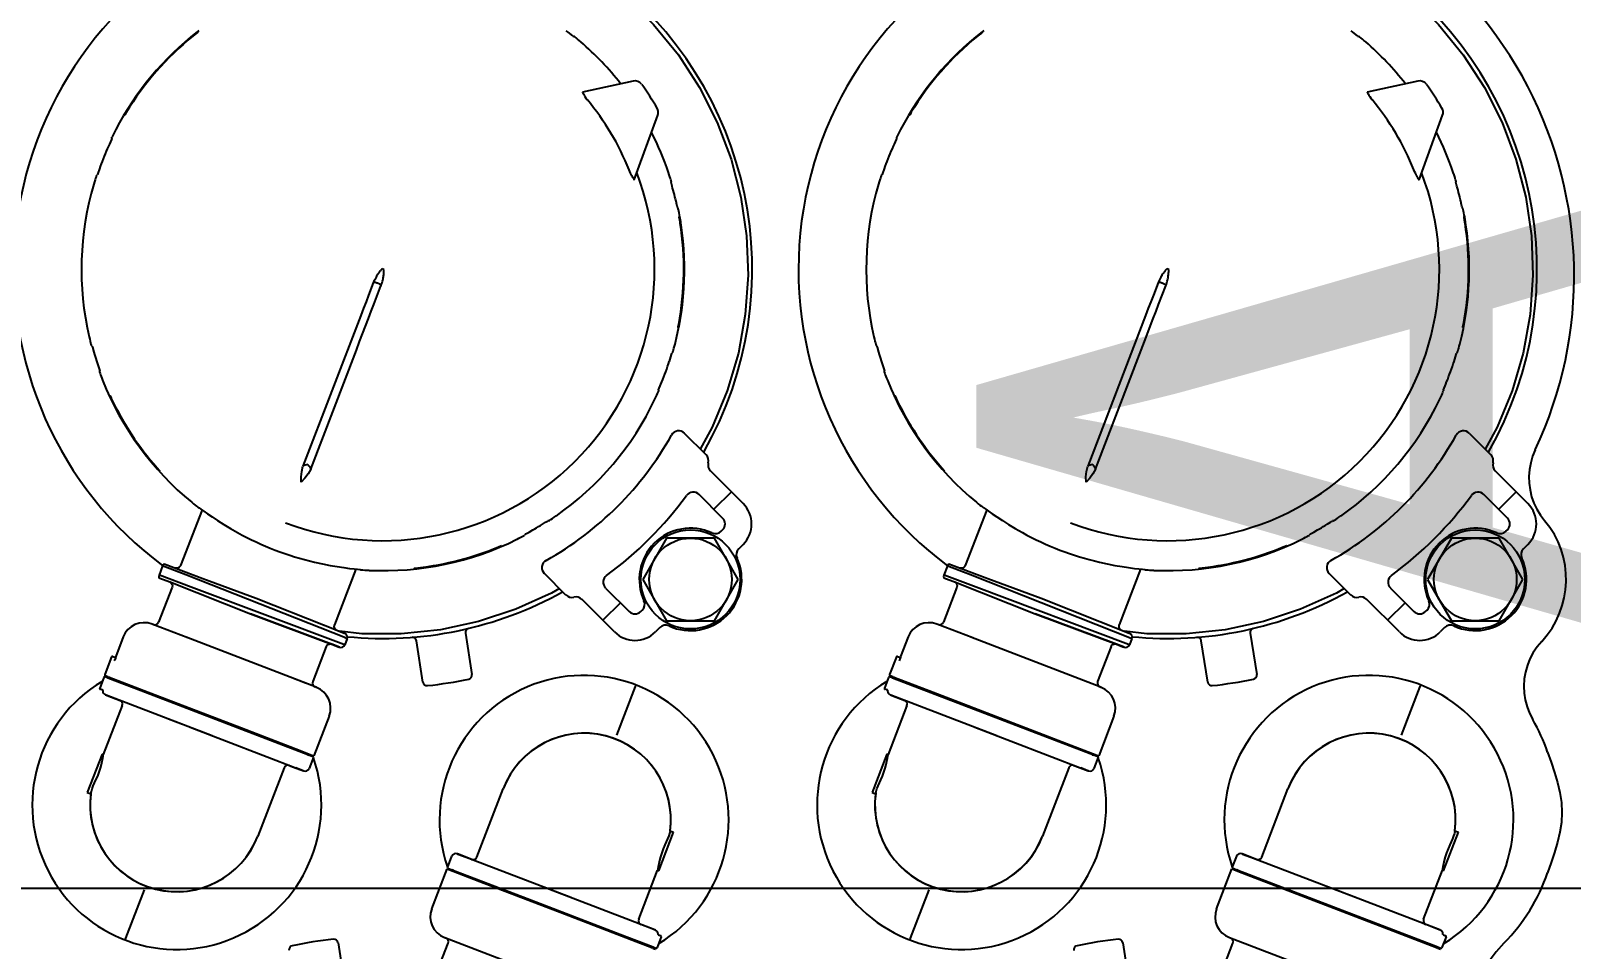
# Model space of a CAD drawing. Header units: millimetres. Extents: x 156850 to 204135, y 56350 to 74150.
# Drawn here: x 158617.5 to 158803.9, y 62789.9 to 62901.2 of the extents above; entities that cross this region are included whole.
import ezdxf
from ezdxf.enums import TextEntityAlignment as Align

# ---------------------------------------------------------------- set-up
doc = ezdxf.new("R2010")
doc.units = ezdxf.units.MM
doc.header["$LTSCALE"] = 150
doc.layers.add('-----33 Equipment', color=5, linetype='Continuous')
doc.styles.add('X-2F-PLAN$0$ELEC', font='malgun.ttf')

# ---------------------------------------------------------------- blocks, each defined once
blk = doc.blocks.new('X-2F-PLAN$0$AUDIT_I_260115101451-0')
at = {"color": 0}
for p, q in [((150.9, -328.91), (150.74, -329.33)), ((155.57, -330.71), (150.9, -328.91)), ((204.24, -329.7), (203.97, -329.78)), ((204.84, -329.53), (204.24, -329.7)), ((204.98, -329.49), (205.07, -329.39)), ((225.63, -330.02), (225.72, -330.12)), ((155.46, -330.84), (155.51, -330.85)), ((155.51, -330.85), (155.57, -330.71)), ((161.44, -333.13), (155.51, -330.85)), ((162.73, -331.18), (157.8, -344.01)), ((162.75, -331.11), (162.7, -331.26)), ((162.74, -331.14), (162.75, -331.12)), ((163.27, -330.79), (163.23, -330.8)), ((163.23, -330.8), (163.23, -330.79)), ((163.24, -335.42), (164.78, -331.4)), ((163.3, -330.77), (163.27, -330.79)), ((164.88, -331.56), (163.27, -335.77)), ((163.33, -330.73), (163.3, -330.77)), ((163.33, -330.73), (163.43, -330.46)), ((164.86, -330.91), (163.56, -330.41)), ((164.78, -331.4), (164.8, -331.36)), ((164.8, -331.36), (164.92, -331.04)), ((164.94, -331.41), (164.88, -331.56)), ((164.94, -331.41), (165.06, -331.09)), ((167.34, -331.86), (165.19, -331.03)), ((198.62, -331.78), (198.74, -331.73)), ((198.94, -331.68), (198.65, -331.82)), ((198.74, -331.73), (198.84, -331.68)), ((198.99, -331.61), (199.01, -331.64)), ((201.79, -330.41), (201.97, -330.43)), ((229.42, -331.58), (229.18, -331.47)), ((230.12, -331.9), (230.28, -331.9)), ((133.07, -333.46), (133.06, -333.46)), ((133.09, -333.47), (133.07, -333.46)), ((133.26, -333.54), (133.09, -333.47)), ((139.13, -335.8), (133.26, -333.54)), ((166.97, -332.23), (166.85, -332.18)), ((167.08, -332.27), (166.97, -332.23)), ((167.19, -332.31), (167.08, -332.27)), ((167.28, -332.34), (167.19, -332.31)), ((167.4, -331.99), (167.3, -332.23)), ((169.75, -333.26), (167.37, -332.35)), ((197.79, -332.27), (197.76, -332.21)), ((232.93, -333.41), (232.95, -333.39)), ((233.01, -333.43), (233.09, -333.47)), ((155.27, -356.15), (163.24, -335.42)), ((139.61, -335.98), (139.6, -335.98)), ((163.27, -335.77), (158.74, -347.56)), ((169.63, -341.1), (171.26, -336.85)), ((171.25, -336.87), (171.3, -336.75)), ((171.29, -336.78), (171.3, -336.75)), ((190.23, -337.37), (189.95, -337.61)), ((189.98, -337.53), (190.07, -337.45)), ((190.07, -337.45), (190.18, -337.35)), ((159.83, -338.74), (159.17, -340.45)), ((175.77, -339.17), (171.53, -337.54)), ((176.37, -339.01), (172.57, -348.66)), ((175.78, -341.5), (177.22, -337.64)), ((176.93, -337.58), (176.37, -339.01)), ((178.6, -338.22), (176.85, -342.91)), ((177.22, -337.64), (177.24, -337.6)), ((178.36, -338.03), (177.24, -337.6)), ((177.26, -340.84), (178.33, -338.09)), ((189.89, -337.66), (189.85, -337.65)), ((189.91, -337.59), (189.98, -337.53)), ((239.53, -338.41), (239.51, -338.45)), ((185.13, -342.81), (178.39, -340.19)), ((158.82, -341.36), (153.74, -354.55)), ((176.85, -342.91), (174.43, -349.37)), ((242.66, -341.88), (242.5, -341.68)), ((242.57, -341.7), (242.73, -341.9)), ((242.84, -342.1), (242.66, -341.88)), ((242.73, -341.9), (242.86, -342.06)), ((242.95, -342.24), (242.84, -342.1)), ((242.86, -342.06), (242.95, -342.18)), ((242.99, -342.28), (242.95, -342.24)), ((243, -342.3), (243.06, -342.32)), ((243.2, -342.43), (243.04, -342.22)), ((158.74, -347.56), (156, -354.68)), ((168.88, -358.48), (172.57, -348.66)), ((172.57, -348.66), (168.88, -358.48)), ((172.57, -348.66), (172.57, -348.66)), ((153.9, -352.73), (145.64, -349.55)), ((174.43, -349.37), (171.15, -357.69)), ((153.55, -355.04), (153.89, -354.16)), ((164.16, -355.31), (164.87, -353.46)), ((153.58, -354.96), (153.52, -355.11)), ((153.53, -355.1), (153.55, -355.04)), ((153.53, -355.08), (153.53, -355.1)), ((155.21, -356.29), (153.81, -355.75)), ((190.08, -355.95), (204.48, -361.48)), ((208.67, -362.01), (190.44, -355.02)), ((160.16, -358.19), (155.35, -356.34)), ((163.65, -356.64), (163.7, -356.52)), ((168.59, -357.84), (164.35, -356.21)), ((171.17, -357.63), (170.22, -360.02)), ((132.72, -359.26), (127.71, -360.05)), ((168.57, -359.28), (168.52, -359.42)), ((168.52, -359.43), (168.56, -359.33)), ((168.52, -359.42), (168.52, -359.43)), ((168.56, -359.33), (168.9, -358.43)), ((168.94, -358.31), (168.57, -359.28)), ((170.14, -362.16), (170.45, -359.46)), ((177.97, -361.41), (171.22, -358.84)), ((169.56, -360.36), (168.81, -360.07)), ((170.2, -360.07), (170.22, -360.02)), ((170.22, -360.02), (170.21, -360.05)), ((170.21, -360.05), (170.21, -360.05)), ((177.91, -361.97), (177.89, -361.97)), ((177.89, -361.97), (177.89, -362.01)), ((210, -363.59), (212.27, -364.46)), ((214.25, -364.82), (214.34, -364.59)), ((164.28, -369.54), (169.29, -368.75)), ((178.03, -368.47), (178.06, -368.48)), ((178.03, -368.48), (178.03, -368.47)), ((178.06, -368.77), (178.04, -368.64)), ((178.07, -368.91), (178.06, -368.77)), ((128.41, -370.96), (132.65, -372.59)), ((136.84, -370.61), (141.65, -372.46)), ((133.35, -372.16), (133.3, -372.28)), ((141.73, -372.65), (138.07, -382.14)), ((141.79, -372.51), (143.19, -373.05)), ((138.18, -387.44), (143.26, -374.25)), ((143.45, -373.76), (143.11, -374.64)), ((143.42, -373.84), (143.48, -373.69)), ((143.47, -373.7), (143.45, -373.76)), ((143.47, -373.72), (143.47, -373.7)), ((170.22, -374.68), (165.21, -375.47)), ((136.17, -386.68), (140.11, -376.44)), ((143.1, -376.07), (151.36, -379.25)), ((180.67, -378.81), (180.62, -378.7)), ((180.71, -378.92), (180.67, -378.81)), ((180.75, -379), (180.71, -378.92)), ((180.82, -379.06), (180.78, -379.07)), ((180.81, -379.04), (180.82, -379.06)), ((138.07, -382.14), (133.76, -393.38)), ((182.2, -381.94), (182.06, -381.83)), ((182.46, -382.39), (182.71, -382.84)), ((134.27, -397.62), (139.2, -384.79)), ((174.83, -386.85), (177.44, -384.24)), ((183.81, -384.78), (183.81, -384.65)), ((132.84, -395.35), (136.17, -386.68)), ((242.52, -387.72), (242.49, -387.85)), ((242.52, -387.72), (242.54, -387.69)), ((242.54, -387.69), (242.99, -387.11)), ((242.99, -387.11), (243.16, -386.89)), ((170.36, -392.74), (174.31, -388.78)), ((237.07, -394.99), (235.71, -388.86)), ((173.89, -393.44), (171.77, -391.32)), ((133.76, -393.38), (132.22, -397.4)), ((157.39, -392.82), (157.4, -392.82)), ((157.87, -393), (163.74, -395.26)), ((175.68, -391.65), (172.83, -394.51)), ((163.74, -395.26), (163.91, -395.33)), ((225.12, -395.12), (232.94, -397.97)), ((132.12, -397.24), (132.84, -395.35)), ((135.56, -395.67), (141.49, -397.95)), ((163.91, -395.33), (163.93, -395.34)), ((163.93, -395.34), (163.94, -395.34)), ((176.72, -396.16), (171.72, -399.04)), ((172.83, -395.92), (173.01, -396.09)), ((181.72, -399.04), (176.72, -396.16)), ((132.04, -397.43), (131.94, -397.71)), ((132.06, -397.39), (132.04, -397.43)), ((132.06, -397.39), (132.12, -397.24)), ((132.2, -397.44), (132.08, -397.76)), ((133.44, -398.39), (132.14, -397.89)), ((132.22, -397.4), (132.2, -397.44)), ((133.67, -398.07), (133.57, -398.34)), ((133.67, -398.07), (133.7, -398.03)), ((133.7, -398.03), (133.73, -398.01)), ((133.73, -398.01), (133.77, -398)), ((133.77, -398), (133.77, -398.01)), ((134.25, -397.69), (134.3, -397.54)), ((134.26, -397.66), (134.25, -397.68)), ((141.49, -397.95), (141.43, -398.09)), ((141.43, -398.09), (146.1, -399.89)), ((141.54, -397.96), (141.49, -397.95)), ((170.88, -398.22), (170.36, -397.69)), ((199.65, -398.06), (199.51, -398.07)), ((199.65, -398.06), (199.69, -398.07)), ((199.69, -398.07), (200.37, -398.35)), ((200.37, -398.35), (200.63, -398.46)), ((146.26, -399.47), (146.1, -399.89)), ((171.72, -399.04), (171.72, -404.82)), ((181.72, -404.82), (181.72, -399.04)), ((204.23, -399.78), (204.11, -399.68)), ((207.21, -400.46), (207.21, -400.43)), ((207.29, -400.44), (207.61, -400.5)), ((207.48, -400.52), (207.37, -400.5)), ((207.61, -400.54), (207.48, -400.52)), ((208.57, -400.63), (208.56, -400.7)), ((220.22, -400.63), (220.6, -400.57)), ((220.46, -400.63), (220.29, -400.66)), ((220.58, -400.61), (220.46, -400.63)), ((220.66, -400.59), (220.58, -400.61)), ((220.7, -400.59), (220.64, -400.56)), ((221.78, -400.35), (221.63, -400.44)), ((222.52, -400.18), (222.79, -400.11)), ((224.98, -399.59), (224.86, -399.56)), ((191.8, -403.82), (194.41, -401.21)), ((215.42, -401.08), (215.4, -401.14)), ((184.14, -405.82), (187, -402.97)), ((189.87, -404.34), (185.91, -408.29)), ((171.72, -404.82), (176.72, -407.7)), ((176.72, -407.7), (181.72, -404.82)), ((182.56, -405.64), (182.73, -405.82)), ((187.33, -406.88), (185.21, -404.76)), ((180.96, -408.29), (180.43, -407.77)), ((150.9, -423.91), (150.74, -424.33)), ((155.57, -425.71), (150.9, -423.91)), ((204.24, -424.7), (203.97, -424.78)), ((204.84, -424.53), (204.24, -424.7)), ((204.98, -424.49), (205.07, -424.39)), ((225.63, -425.02), (225.72, -425.12)), ((155.27, -451.15), (164.78, -426.4)), ((155.46, -425.84), (155.51, -425.85)), ((155.51, -425.85), (155.57, -425.71)), ((161.44, -428.13), (155.51, -425.85)), ((162.73, -426.18), (157.8, -439.01)), ((162.75, -426.11), (162.7, -426.26)), ((162.74, -426.14), (162.75, -426.12)), ((163.27, -425.79), (163.23, -425.8)), ((163.23, -425.8), (163.23, -425.79)), ((163.3, -425.77), (163.27, -425.79)), ((164.88, -426.56), (163.27, -430.77)), ((163.33, -425.73), (163.3, -425.77)), ((163.33, -425.73), (163.43, -425.46)), ((164.86, -425.91), (163.56, -425.41)), ((164.78, -426.4), (164.8, -426.36)), ((164.8, -426.36), (164.92, -426.04)), ((164.94, -426.41), (164.88, -426.56)), ((164.94, -426.41), (165.06, -426.09)), ((167.34, -426.86), (165.19, -426.03)), ((167.4, -426.99), (167.3, -427.23)), ((198.62, -426.78), (198.74, -426.73)), ((198.94, -426.68), (198.65, -426.82)), ((198.74, -426.73), (198.84, -426.68)), ((198.99, -426.61), (199.01, -426.64)), ((201.79, -425.41), (201.97, -425.43)), ((229.42, -426.58), (229.18, -426.47)), ((230.12, -426.9), (230.28, -426.9)), ((133.07, -428.46), (133.06, -428.46)), ((133.09, -428.47), (133.07, -428.46)), ((133.26, -428.54), (133.09, -428.47)), ((139.13, -430.8), (133.26, -428.54)), ((166.97, -427.23), (166.85, -427.18)), ((167.08, -427.27), (166.97, -427.23)), ((167.19, -427.31), (167.08, -427.27)), ((167.28, -427.34), (167.19, -427.31)), ((169.75, -428.26), (167.37, -427.35)), ((197.79, -427.27), (197.76, -427.21)), ((232.93, -428.41), (232.95, -428.39)), ((233.01, -428.43), (233.09, -428.47)), ((139.61, -430.98), (139.6, -430.98)), ((163.27, -430.77), (155.64, -450.6)), ((169.63, -436.1), (171.26, -431.85)), ((171.25, -431.87), (171.3, -431.75)), ((171.29, -431.78), (171.3, -431.75)), ((175.77, -434.17), (171.53, -432.54)), ((176.93, -432.58), (176.37, -434.01)), ((177.22, -432.64), (177.24, -432.6)), ((178.36, -433.03), (177.24, -432.6)), ((189.91, -432.59), (189.98, -432.53)), ((190.23, -432.37), (189.95, -432.61)), ((189.98, -432.53), (190.07, -432.45)), ((190.07, -432.45), (190.18, -432.35)), ((176.37, -434.01), (172.57, -443.66)), ((175.78, -436.5), (177.22, -432.64)), ((178.6, -433.22), (176.85, -437.91)), ((177.26, -435.84), (178.33, -433.09)), ((189.89, -432.66), (189.85, -432.65)), ((239.53, -433.41), (239.51, -433.45)), ((185.13, -437.81), (178.39, -435.19)), ((158.82, -436.36), (153.74, -449.55)), ((176.85, -437.91), (174.43, -444.37)), ((242.66, -436.88), (242.5, -436.68)), ((242.57, -436.7), (242.73, -436.9)), ((242.84, -437.1), (242.66, -436.88)), ((242.73, -436.9), (242.86, -437.06)), ((242.95, -437.24), (242.84, -437.1)), ((242.86, -437.06), (242.95, -437.18)), ((242.99, -437.28), (242.95, -437.24)), ((243, -437.3), (243.06, -437.32)), ((243.2, -437.43), (243.04, -437.22)), ((172.57, -443.66), (168.75, -453.83)), ((168.88, -453.48), (172.57, -443.66)), ((172.57, -443.66), (172.57, -443.66)), ((153.9, -447.73), (145.64, -444.55)), ((174.43, -444.37), (170.22, -455.02)), ((153.55, -450.04), (153.89, -449.16)), ((153.58, -449.96), (153.52, -450.11)), ((153.53, -450.1), (153.55, -450.04)), ((153.53, -450.08), (153.53, -450.1)), ((155.21, -451.29), (153.81, -450.75)), ((168.59, -452.84), (164.35, -451.21)), ((190.08, -450.95), (204.48, -456.48)), ((208.67, -457.01), (190.44, -450.02)), ((160.16, -453.19), (155.35, -451.34)), ((163.65, -451.64), (163.7, -451.52)), ((132.72, -454.26), (127.71, -455.05)), ((168.57, -454.28), (168.52, -454.42)), ((168.52, -454.43), (168.56, -454.33)), ((168.52, -454.42), (168.52, -454.43)), ((168.56, -454.33), (168.88, -453.48)), ((168.94, -453.31), (168.57, -454.28)), ((170.14, -457.16), (170.45, -454.46)), ((177.97, -456.41), (171.22, -453.84)), ((169.56, -455.36), (168.81, -455.07)), ((170.2, -455.07), (170.22, -455.02)), ((170.22, -455.02), (170.21, -455.05)), ((170.21, -455.05), (170.21, -455.05)), ((177.91, -456.97), (177.89, -456.97)), ((177.89, -456.97), (177.89, -457.01)), ((210, -458.59), (212.27, -459.46)), ((214.25, -459.82), (214.34, -459.59)), ((164.28, -464.54), (169.29, -463.75)), ((178.03, -463.47), (178.06, -463.48)), ((178.03, -463.48), (178.03, -463.47)), ((178.06, -463.77), (178.04, -463.64)), ((178.07, -463.91), (178.06, -463.77)), ((128.41, -465.96), (132.65, -467.59)), ((136.84, -465.61), (141.65, -467.46)), ((141.73, -467.65), (132.22, -492.4)), ((133.35, -467.16), (133.3, -467.28)), ((141.79, -467.51), (143.19, -468.05)), ((133.73, -488.03), (141.36, -468.2)), ((138.18, -482.44), (143.26, -469.25)), ((143.45, -468.76), (143.11, -469.64)), ((143.42, -468.84), (143.48, -468.69)), ((143.47, -468.7), (143.45, -468.76)), ((143.47, -468.72), (143.47, -468.7)), ((170.22, -469.68), (165.21, -470.47)), ((143.1, -471.07), (151.36, -474.25)), ((180.67, -473.81), (180.62, -473.7)), ((180.66, -473.69), (180.71, -473.8)), ((180.71, -473.92), (180.67, -473.81)), ((180.75, -474), (180.71, -473.92)), ((180.82, -474.06), (180.78, -474.07)), ((180.81, -474.04), (180.82, -474.06)), ((182.2, -476.94), (182.06, -476.83)), ((182.46, -477.39), (182.71, -477.84)), ((134.27, -492.62), (139.2, -479.79)), ((174.83, -481.85), (177.44, -479.24)), ((183.81, -479.78), (183.81, -479.65)), ((242.52, -482.72), (242.49, -482.85)), ((242.52, -482.72), (242.54, -482.69)), ((242.54, -482.69), (242.99, -482.11)), ((242.99, -482.11), (243.16, -481.89)), ((170.36, -487.74), (174.31, -483.78)), ((237.07, -489.99), (235.71, -483.86)), ((173.89, -488.44), (171.77, -486.32)), ((175.68, -486.65), (172.83, -489.51)), ((132.12, -492.24), (133.73, -488.03)), ((157.39, -487.82), (157.4, -487.82)), ((157.87, -488), (163.74, -490.26)), ((163.74, -490.26), (163.91, -490.33)), ((163.91, -490.33), (163.93, -490.34)), ((163.93, -490.34), (163.94, -490.34)), ((225.12, -490.12), (232.94, -492.97)), ((132.06, -492.39), (132.12, -492.24)), ((135.56, -490.67), (141.49, -492.95)), ((176.72, -491.16), (171.72, -494.04)), ((172.83, -490.92), (173.01, -491.09)), ((181.72, -494.04), (176.72, -491.16)), ((132.06, -492.39), (131.94, -492.71)), ((132.2, -492.44), (132.08, -492.76)), ((133.44, -493.39), (132.14, -492.89)), ((132.22, -492.4), (132.2, -492.44)), ((133.67, -493.07), (133.57, -493.34)), ((133.67, -493.07), (133.7, -493.03)), ((133.7, -493.03), (133.73, -493.01)), ((133.73, -493.01), (133.77, -493)), ((133.77, -493), (133.77, -493.01)), ((134.25, -492.69), (134.3, -492.54)), ((134.26, -492.66), (134.25, -492.68)), ((141.49, -492.95), (141.43, -493.09)), ((141.43, -493.09), (146.1, -494.89)), ((141.54, -492.96), (141.49, -492.95)), ((170.88, -493.22), (170.36, -492.69)), ((171.72, -494.04), (171.72, -499.82)), ((181.72, -499.82), (181.72, -494.04)), ((199.65, -493.06), (199.51, -493.07)), ((199.65, -493.06), (199.69, -493.07)), ((199.69, -493.07), (200.37, -493.35)), ((200.37, -493.35), (200.63, -493.46)), ((146.26, -494.47), (146.1, -494.89)), ((204.23, -494.78), (204.11, -494.68)), ((207.21, -495.46), (207.21, -495.43)), ((207.29, -495.44), (207.61, -495.5)), ((207.48, -495.52), (207.37, -495.5)), ((207.61, -495.54), (207.48, -495.52)), ((208.57, -495.63), (208.56, -495.7)), ((220.22, -495.63), (220.6, -495.57)), ((220.46, -495.63), (220.29, -495.66)), ((220.58, -495.61), (220.46, -495.63)), ((220.66, -495.59), (220.58, -495.61)), ((220.7, -495.59), (220.64, -495.56)), ((221.78, -495.35), (221.63, -495.44)), ((222.52, -495.18), (222.79, -495.11)), ((224.98, -494.59), (224.86, -494.56)), ((191.8, -498.82), (194.41, -496.21)), ((215.42, -496.08), (215.4, -496.14)), ((184.14, -500.82), (187, -497.97)), ((189.87, -499.34), (185.91, -503.29)), ((171.72, -499.82), (176.72, -502.7)), ((176.72, -502.7), (181.72, -499.82)), ((182.56, -500.64), (182.73, -500.82)), ((187.33, -501.88), (185.21, -499.76)), ((180.96, -503.29), (180.43, -502.77))]:
    blk.add_line(p, q, dxfattribs=at)
for points in [[(150.84, -329.35), (151.05, -329.4), (151.35, -329.5), (151.71, -329.64), (152.08, -329.8), (152.44, -329.96)], [(152.44, -329.96), (152.91, -330.17), (153.39, -330.35), (153.86, -330.5), (154.31, -330.62), (154.71, -330.71), (155.04, -330.78), (155.3, -330.82), (155.46, -330.84)], [(204.98, -329.49), (204.94, -329.5), (204.84, -329.53)], [(206.09, -329.13), (205.82, -329.2), (205.57, -329.26), (205.36, -329.31), (205.2, -329.35), (205.1, -329.38), (205.07, -329.39)], [(225.63, -330.02), (225.59, -330), (225.49, -329.97), (225.33, -329.92), (225.12, -329.85), (224.88, -329.77), (224.6, -329.69)], [(162.75, -331.12), (162.67, -331.31), (162.07, -332.87)], [(198.84, -331.68), (198.92, -331.64), (198.97, -331.62), (198.99, -331.61)], [(199.01, -331.64), (199, -331.65), (198.94, -331.68)], [(201.79, -330.41), (201.76, -330.42), (201.66, -330.46), (201.51, -330.51), (201.31, -330.59), (201.08, -330.67), (200.83, -330.77)], [(202.1, -330.38), (202, -330.42), (201.97, -330.43)], [(202.95, -330.1), (202.69, -330.18), (202.1, -330.38)], [(225.86, -330.17), (225.76, -330.13), (225.72, -330.12)], [(226.72, -330.47), (226.46, -330.38), (225.86, -330.17)], [(230.12, -331.9), (230.08, -331.88), (229.98, -331.84), (229.42, -331.58)], [(231.19, -332.36), (230.96, -332.23), (230.74, -332.12), (230.55, -332.03), (230.41, -331.96), (230.31, -331.92), (230.28, -331.9)], [(167.36, -332.36), (167.34, -332.36), (167.28, -332.34)], [(167.3, -332.23), (167.3, -332.27), (167.31, -332.31), (167.33, -332.34), (167.36, -332.36)], [(233.27, -333.63), (232.99, -333.46), (232.94, -333.43), (232.93, -333.41)], [(232.95, -333.39), (232.96, -333.4), (233.01, -333.43)], [(233.09, -333.47), (233.19, -333.53), (233.29, -333.59)], [(176.41, -338.89), (176.34, -339.02), (176.23, -339.12), (176.09, -339.18), (175.94, -339.21), (175.79, -339.18), (175.77, -339.17)], [(178.33, -338.09), (178.36, -338.03), (178.36, -338.03)], [(189.85, -337.65), (189.87, -337.64), (189.91, -337.59)], [(189.95, -337.61), (189.9, -337.65), (189.89, -337.66)], [(163.65, -356.64), (163.66, -356.61), (169.72, -340.86)], [(169.56, -360.36), (169.56, -360.35), (169.58, -360.29), (169.63, -360.16), (177.26, -340.84)], [(178.39, -340.19), (178.36, -340.18), (178.23, -340.09), (178.14, -339.98), (178.08, -339.84), (178.07, -339.69), (178.1, -339.58)], [(168.81, -360.07), (168.85, -359.97), (175.78, -341.5)], [(185.43, -342.38), (185.39, -342.45), (185.24, -342.66), (184.99, -343), (184.67, -343.45), (184.28, -344.01), (183.84, -344.68), (183.36, -345.43), (182.87, -346.25), (182.39, -347.11)], [(186.06, -341.55), (185.88, -341.77), (185.73, -341.97), (185.59, -342.14), (185.49, -342.27), (185.43, -342.35), (185.42, -342.38)], [(242.95, -342.18), (243.01, -342.26), (243.03, -342.29), (243.05, -342.3), (243.05, -342.32), (243.06, -342.32)], [(243, -342.3), (243, -342.29), (242.99, -342.28)], [(154.2, -353.34), (154.03, -353.76), (153.53, -355.08)], [(155.21, -356.29), (155.22, -356.26), (155.27, -356.15)], [(156, -354.68), (155.36, -356.31), (155.35, -356.34)], [(188.49, -354.81), (189.15, -354.8), (189.8, -354.87), (190.44, -355.02)], [(190.08, -355.95), (189.51, -355.63), (188.98, -355.25), (188.49, -354.81)], [(190.62, -355.62), (190.48, -355.74), (190.34, -355.84), (190.23, -355.91), (190.14, -355.95), (190.08, -355.95)], [(190.62, -355.62), (190.59, -355.45), (190.56, -355.29), (190.53, -355.15), (190.48, -355.06), (190.44, -355.02)], [(168.59, -357.84), (168.61, -357.85), (168.74, -357.93), (168.84, -358.05), (168.89, -358.19), (168.91, -358.33), (168.88, -358.48)], [(178.81, -356.43), (178.6, -357.37), (178.42, -358.3), (178.27, -359.17), (178.15, -359.97), (178.06, -360.66), (178, -361.22), (177.95, -361.63), (177.92, -361.89), (177.91, -361.97)], [(168.59, -359.25), (168.52, -359.42), (168.52, -359.43)], [(170.59, -359.1), (170.65, -359), (170.75, -358.9), (170.89, -358.83), (171.03, -358.81), (171.18, -358.83), (171.22, -358.84)], [(204.48, -361.48), (205.53, -361.87), (208.32, -362.95)], [(175.62, -386.06), (175.06, -385.11), (173.1, -380.79), (171.62, -376.28), (170.62, -371.65), (170.13, -366.92), (170.14, -362.16)], [(177.89, -362.01), (177.88, -362.11), (177.87, -362.28), (177.85, -362.49), (177.83, -362.74), (177.82, -363.02)], [(208.32, -362.95), (209.19, -363.29), (210, -363.59)], [(211.16, -362.97), (210.35, -362.66), (209.55, -362.34), (208.67, -362.01)], [(212.58, -364.05), (212.61, -363.97), (212.63, -363.89), (212.66, -363.82), (212.67, -363.76), (212.68, -363.72), (212.69, -363.68), (212.69, -363.65), (212.7, -363.62), (212.69, -363.6), (212.69, -363.59), (212.69, -363.58), (212.68, -363.57), (212.68, -363.56), (212.67, -363.55), (212.66, -363.55), (212.65, -363.54), (212.64, -363.54), (212.63, -363.53), (211.16, -362.97)], [(214.34, -364.59), (214.31, -364.56), (214.27, -364.53), (214.24, -364.5), (214.21, -364.47), (214.16, -364.43), (214.12, -364.4), (214.06, -364.35), (214, -364.3), (213.93, -364.25), (213.86, -364.2), (213.77, -364.14), (213.68, -364.07), (213.57, -364), (213.45, -363.93), (213.32, -363.86), (213.18, -363.78), (213.01, -363.7), (212.82, -363.61), (212.62, -363.53)], [(212.26, -364.46), (212.46, -364.53), (212.65, -364.59), (212.82, -364.64), (212.98, -364.68), (213.12, -364.71), (213.25, -364.74), (213.37, -364.76), (213.49, -364.77), (213.59, -364.79), (213.68, -364.8), (213.77, -364.81), (213.85, -364.81), (213.92, -364.82), (213.98, -364.82), (214.03, -364.82), (214.08, -364.82), (214.13, -364.82), (214.17, -364.82), (214.21, -364.82), (214.25, -364.82)], [(212.27, -364.46), (212.28, -364.47), (212.29, -364.47), (212.3, -364.48), (212.31, -364.48), (212.32, -364.48), (212.33, -364.47), (212.34, -364.47), (212.36, -364.46), (212.37, -364.45), (212.38, -364.44), (212.4, -364.42), (212.42, -364.4), (212.44, -364.36), (212.46, -364.32), (212.49, -364.26), (212.52, -364.2), (212.55, -364.12), (212.58, -364.05)], [(178.04, -368.64), (178.03, -368.54), (178.03, -368.48)], [(178.06, -368.48), (178.07, -368.5), (178.08, -368.56), (178.12, -368.93)], [(133.35, -372.16), (133.34, -372.19), (127.28, -387.94)], [(140.11, -376.44), (141.64, -372.49), (141.65, -372.46)], [(141.79, -372.51), (141.78, -372.54), (141.73, -372.65)], [(142.8, -375.46), (142.97, -375.04), (143.47, -373.72)], [(180.66, -378.69), (180.79, -378.99), (180.81, -379.04)], [(180.78, -379.07), (180.77, -379.05), (180.75, -379)], [(181.59, -380.93), (181.71, -381.16), (181.82, -381.38), (181.92, -381.57), (181.99, -381.71), (182.04, -381.8), (182.06, -381.83)], [(182.2, -381.94), (182.22, -381.97), (182.27, -382.06), (182.46, -382.39)], [(183.26, -383.76), (183.4, -384), (183.65, -384.39)], [(183.65, -384.39), (183.74, -384.53), (183.79, -384.62), (183.81, -384.65)], [(183.81, -384.78), (183.83, -384.82), (183.89, -384.9), (183.98, -385.04), (184.1, -385.22), (184.24, -385.43), (184.4, -385.66)], [(235.63, -388.9), (235.51, -388.97), (235.37, -389.05), (235.2, -389.15), (235.01, -389.27), (234.82, -389.43)], [(235.71, -388.86), (235.7, -388.86), (235.67, -388.87), (235.63, -388.9)], [(241.82, -388.66), (242, -388.45), (242.16, -388.26), (242.3, -388.09), (242.4, -387.96), (242.47, -387.88), (242.49, -387.85)], [(250.25, -390.38), (247.29, -394.09), (243.94, -397.46), (240.26, -400.46), (236.28, -403.03), (232.04, -405.17), (227.6, -406.84), (223, -408.03), (218.31, -408.72), (213.56, -408.9), (208.81, -408.56), (204.12, -407.72), (199.56, -406.38), (195.17, -404.56), (192.51, -403.11)], [(225.12, -395.12), (225.12, -395.11), (225.15, -395.09)], [(225.15, -395.09), (225.29, -395.02), (225.38, -394.96), (225.49, -394.9), (225.61, -394.83), (225.76, -394.76), (225.92, -394.68), (226.11, -394.59), (226.32, -394.5)], [(134.25, -397.68), (134.33, -397.49), (134.93, -395.93)], [(144.56, -398.84), (144.09, -398.63), (143.61, -398.45), (143.14, -398.3), (142.69, -398.18), (142.29, -398.09), (141.96, -398.02), (141.7, -397.98), (141.54, -397.96)], [(146.16, -399.45), (145.95, -399.4), (145.65, -399.3), (145.29, -399.16), (144.92, -399), (144.56, -398.84)], [(198.53, -397.63), (198.79, -397.75), (199.02, -397.86), (199.23, -397.95), (199.38, -398.02), (199.48, -398.06), (199.51, -398.07)], [(203.12, -399.37), (203.38, -399.45), (203.97, -399.63)], [(203.97, -399.63), (204.07, -399.66), (204.11, -399.68)], [(204.23, -399.78), (204.27, -399.79), (204.37, -399.82), (204.52, -399.87), (204.72, -399.93), (204.96, -399.99), (205.22, -400.06)], [(207.21, -400.43), (207.23, -400.43), (207.29, -400.44)], [(207.37, -400.5), (207.28, -400.48), (207.23, -400.47), (207.21, -400.46)], [(219.86, -400.69), (219.99, -400.67), (220.22, -400.63)], [(220.29, -400.66), (220.06, -400.7), (219.93, -400.72)], [(220.6, -400.57), (220.62, -400.57), (220.64, -400.56), (220.64, -400.56)], [(220.62, -400.65), (220.88, -400.6), (221.12, -400.55), (221.33, -400.51), (221.49, -400.48), (221.6, -400.45), (221.63, -400.44)], [(220.7, -400.59), (220.7, -400.59), (220.68, -400.59), (220.66, -400.59)], [(221.78, -400.35), (221.81, -400.34), (221.92, -400.32), (222.08, -400.28), (222.52, -400.18)], [(223.84, -399.84), (224.11, -399.77), (224.35, -399.7)], [(224.35, -399.7), (224.82, -399.57), (224.86, -399.56)], [(224.98, -399.59), (225.02, -399.58), (225.12, -399.55), (225.28, -399.5), (225.49, -399.44), (225.72, -399.36), (226, -399.27)], [(150.84, -424.35), (151.05, -424.4), (151.35, -424.5), (151.71, -424.64), (152.08, -424.8), (152.44, -424.96)], [(152.44, -424.96), (152.91, -425.17), (153.39, -425.35), (153.86, -425.5), (154.31, -425.62), (154.71, -425.71), (155.04, -425.78), (155.3, -425.82), (155.46, -425.84)], [(202.95, -425.1), (202.69, -425.18), (202.1, -425.38)], [(204.98, -424.49), (204.94, -424.5), (204.84, -424.53)], [(206.09, -424.13), (205.82, -424.2), (205.57, -424.26), (205.36, -424.31), (205.2, -424.35), (205.1, -424.38), (205.07, -424.39)], [(225.63, -425.02), (225.59, -425), (225.49, -424.97), (225.33, -424.92), (225.12, -424.85), (224.88, -424.77), (224.6, -424.69)], [(225.86, -425.17), (225.76, -425.13), (225.72, -425.12)], [(162.75, -426.12), (162.67, -426.31), (162.07, -427.87)], [(198.84, -426.68), (198.92, -426.64), (198.97, -426.62), (198.99, -426.61)], [(199.01, -426.64), (199, -426.65), (198.94, -426.68)], [(201.79, -425.41), (201.76, -425.42), (201.66, -425.46), (201.51, -425.51), (201.31, -425.59), (201.08, -425.67), (200.83, -425.77)], [(202.1, -425.38), (202, -425.42), (201.97, -425.43)], [(226.72, -425.47), (226.46, -425.38), (225.86, -425.17)], [(230.12, -426.9), (230.08, -426.88), (229.98, -426.84), (229.42, -426.58)], [(231.19, -427.36), (230.96, -427.23), (230.74, -427.12), (230.55, -427.03), (230.41, -426.96), (230.31, -426.92), (230.28, -426.9)], [(167.36, -427.36), (167.34, -427.36), (167.28, -427.34)], [(167.3, -427.23), (167.3, -427.27), (167.31, -427.31), (167.33, -427.34), (167.36, -427.36)], [(233.27, -428.63), (232.99, -428.46), (232.94, -428.43), (232.93, -428.41)], [(232.95, -428.39), (232.96, -428.4), (233.01, -428.43)], [(233.09, -428.47), (233.19, -428.53), (233.29, -428.59)], [(189.85, -432.65), (189.87, -432.64), (189.91, -432.59)], [(176.41, -433.89), (176.34, -434.02), (176.23, -434.12), (176.09, -434.18), (175.94, -434.21), (175.79, -434.18), (175.77, -434.17)], [(178.33, -433.09), (178.36, -433.03), (178.36, -433.03)], [(189.95, -432.61), (189.9, -432.65), (189.89, -432.66)], [(163.65, -451.64), (163.66, -451.61), (169.72, -435.86)], [(169.56, -455.36), (169.56, -455.35), (169.58, -455.29), (177.26, -435.84)], [(178.39, -435.19), (178.36, -435.18), (178.23, -435.09), (178.14, -434.98), (178.08, -434.84), (178.07, -434.69), (178.1, -434.58)], [(168.81, -455.07), (168.85, -454.97), (175.78, -436.5)], [(185.43, -437.38), (185.39, -437.45), (185.24, -437.66), (184.99, -438), (184.67, -438.45), (184.28, -439.01), (183.84, -439.68), (183.36, -440.43), (182.87, -441.25), (182.39, -442.11)], [(186.06, -436.55), (185.88, -436.77), (185.73, -436.97), (185.59, -437.14), (185.49, -437.27), (185.43, -437.35), (185.42, -437.38)], [(242.95, -437.18), (243.01, -437.26), (243.03, -437.29), (243.05, -437.3), (243.05, -437.32), (243.06, -437.32)], [(243, -437.3), (243, -437.29), (242.99, -437.28)], [(154.2, -448.34), (154.03, -448.76), (153.53, -450.08)], [(155.21, -451.29), (155.22, -451.26), (155.27, -451.15)], [(155.64, -450.6), (155.36, -451.31), (155.35, -451.34)], [(188.49, -449.81), (189.15, -449.8), (189.8, -449.87), (190.44, -450.02)], [(190.08, -450.95), (189.51, -450.63), (188.98, -450.25), (188.49, -449.81)], [(190.62, -450.62), (190.48, -450.74), (190.34, -450.84), (190.23, -450.91), (190.14, -450.95), (190.08, -450.95)], [(190.62, -450.62), (190.59, -450.45), (190.56, -450.29), (190.53, -450.15), (190.48, -450.06), (190.44, -450.02)], [(168.59, -452.84), (168.61, -452.85), (168.74, -452.93), (168.84, -453.05), (168.89, -453.19), (168.91, -453.33), (168.88, -453.48)], [(178.81, -451.43), (178.6, -452.37), (178.42, -453.3), (178.27, -454.17), (178.15, -454.97), (178.06, -455.66), (178, -456.22), (177.95, -456.63), (177.92, -456.89), (177.91, -456.97)], [(168.59, -454.25), (168.52, -454.42), (168.52, -454.43)], [(170.59, -454.1), (170.65, -454), (170.75, -453.9), (170.89, -453.83), (171.03, -453.81), (171.18, -453.83), (171.22, -453.84)], [(204.48, -456.48), (205.53, -456.87), (208.32, -457.95)], [(175.62, -481.06), (175.06, -480.11), (173.1, -475.79), (171.62, -471.28), (170.62, -466.65), (170.13, -461.92), (170.14, -457.16)], [(177.89, -457.01), (177.88, -457.11), (177.87, -457.28), (177.85, -457.49), (177.83, -457.74), (177.82, -458.02)], [(208.32, -457.95), (209.19, -458.29), (210, -458.59)], [(211.16, -457.97), (210.35, -457.66), (209.55, -457.34), (208.67, -457.01)], [(212.58, -459.05), (212.61, -458.97), (212.63, -458.89), (212.66, -458.82), (212.67, -458.76), (212.68, -458.72), (212.69, -458.68), (212.69, -458.65), (212.7, -458.62), (212.69, -458.6), (212.69, -458.59), (212.69, -458.58), (212.68, -458.57), (212.68, -458.56), (212.67, -458.55), (212.66, -458.55), (212.65, -458.54), (212.64, -458.54), (212.63, -458.53), (211.16, -457.97)], [(214.34, -459.59), (214.31, -459.56), (214.27, -459.53), (214.24, -459.5), (214.21, -459.47), (214.16, -459.43), (214.12, -459.4), (214.06, -459.35), (214, -459.3), (213.93, -459.25), (213.86, -459.2), (213.77, -459.14), (213.68, -459.07), (213.57, -459), (213.45, -458.93), (213.32, -458.86), (213.18, -458.78), (213.01, -458.7), (212.82, -458.61), (212.62, -458.53)], [(212.26, -459.46), (212.46, -459.53), (212.65, -459.59), (212.82, -459.64), (212.98, -459.68), (213.12, -459.71), (213.25, -459.74), (213.37, -459.76), (213.49, -459.77), (213.59, -459.79), (213.68, -459.8), (213.77, -459.81), (213.85, -459.81), (213.92, -459.82), (213.98, -459.82), (214.03, -459.82), (214.08, -459.82), (214.13, -459.82), (214.17, -459.82), (214.21, -459.82), (214.25, -459.82)], [(212.27, -459.46), (212.28, -459.47), (212.29, -459.47), (212.3, -459.48), (212.31, -459.48), (212.32, -459.48), (212.33, -459.47), (212.34, -459.47), (212.36, -459.46), (212.37, -459.45), (212.38, -459.44), (212.4, -459.42), (212.42, -459.4), (212.44, -459.36), (212.46, -459.32), (212.49, -459.26), (212.52, -459.2), (212.55, -459.12), (212.58, -459.05)], [(178.04, -463.64), (178.03, -463.54), (178.03, -463.48)], [(178.06, -463.48), (178.07, -463.5), (178.08, -463.56), (178.12, -463.93)], [(133.35, -467.16), (133.34, -467.19), (127.28, -482.94)], [(141.36, -468.2), (141.64, -467.49), (141.65, -467.46)], [(141.79, -467.51), (141.78, -467.54), (141.73, -467.65)], [(142.8, -470.46), (142.97, -470.04), (143.47, -468.72)], [(180.71, -473.8), (180.79, -473.99), (180.81, -474.04)], [(180.78, -474.07), (180.77, -474.05), (180.75, -474)], [(181.59, -475.93), (181.71, -476.16), (181.82, -476.38), (181.92, -476.57), (181.99, -476.71), (182.04, -476.8), (182.06, -476.83)], [(182.2, -476.94), (182.22, -476.97), (182.27, -477.06), (182.46, -477.39)], [(183.26, -478.76), (183.4, -479), (183.65, -479.39)], [(183.65, -479.39), (183.74, -479.53), (183.79, -479.62), (183.81, -479.65)], [(183.81, -479.78), (183.83, -479.82), (183.89, -479.9), (183.98, -480.04), (184.1, -480.22), (184.24, -480.43), (184.4, -480.66)], [(241.82, -483.66), (242, -483.45), (242.16, -483.26), (242.3, -483.09), (242.4, -482.96), (242.47, -482.88), (242.49, -482.85)], [(235.63, -483.9), (235.51, -483.97), (235.37, -484.05), (235.2, -484.15), (235.01, -484.27), (234.82, -484.43)], [(235.71, -483.86), (235.7, -483.86), (235.67, -483.87), (235.63, -483.9)], [(250.25, -485.38), (247.29, -489.09), (243.94, -492.46), (240.26, -495.46), (236.28, -498.03), (232.04, -500.17), (227.6, -501.84), (223, -503.03), (218.31, -503.72), (213.56, -503.9), (208.81, -503.56), (204.12, -502.72), (199.56, -501.38), (195.17, -499.56), (192.51, -498.11)], [(225.12, -490.12), (225.12, -490.11), (225.15, -490.09)], [(225.15, -490.09), (225.29, -490.02), (225.38, -489.96), (225.49, -489.9), (225.61, -489.83), (225.76, -489.76), (225.92, -489.68), (226.11, -489.59), (226.32, -489.5)], [(134.25, -492.68), (134.33, -492.49), (134.93, -490.93)], [(144.56, -493.84), (144.09, -493.63), (143.61, -493.45), (143.14, -493.3), (142.69, -493.18), (142.29, -493.09), (141.96, -493.02), (141.7, -492.98), (141.54, -492.96)], [(146.16, -494.45), (145.95, -494.4), (145.65, -494.3), (145.29, -494.16), (144.92, -494), (144.56, -493.84)], [(198.53, -492.63), (198.79, -492.75), (199.02, -492.86), (199.23, -492.95), (199.38, -493.02), (199.48, -493.06), (199.51, -493.07)], [(203.12, -494.37), (203.38, -494.45), (203.97, -494.63)], [(203.97, -494.63), (204.07, -494.66), (204.11, -494.68)], [(204.23, -494.78), (204.27, -494.79), (204.37, -494.82), (204.52, -494.87), (204.72, -494.93), (204.96, -494.99), (205.22, -495.06)], [(207.21, -495.43), (207.23, -495.43), (207.29, -495.44)], [(207.37, -495.5), (207.28, -495.48), (207.23, -495.47), (207.21, -495.46)], [(219.86, -495.69), (219.99, -495.67), (220.22, -495.63)], [(220.29, -495.66), (220.06, -495.7), (219.93, -495.72)], [(220.6, -495.57), (220.62, -495.57), (220.64, -495.56), (220.64, -495.56)], [(220.62, -495.65), (220.88, -495.6), (221.12, -495.55), (221.33, -495.51), (221.49, -495.48), (221.6, -495.45), (221.63, -495.44)], [(220.7, -495.59), (220.7, -495.59), (220.68, -495.59), (220.66, -495.59)], [(221.78, -495.35), (221.81, -495.34), (221.92, -495.32), (222.08, -495.28), (222.52, -495.18)], [(223.84, -494.84), (224.11, -494.77), (224.35, -494.7)], [(224.35, -494.7), (224.82, -494.57), (224.86, -494.56)], [(224.98, -494.59), (225.02, -494.58), (225.12, -494.55), (225.28, -494.5), (225.49, -494.44), (225.72, -494.36), (226, -494.27)], [(132.67, -500.39), (131.62, -499.44), (130.47, -498.6), (129.26, -497.86), (127.98, -497.25), (126.65, -496.75), (125.27, -496.39), (123.87, -496.16), (122.45, -496.06), (121.03, -496.1), (119.62, -496.27), (118.23, -496.57), (116.88, -497), (115.57, -497.56), (114.32, -498.25), (113.15, -499.04)], [(169.21, -504.97), (168.56, -504.42), (167.86, -503.95), (167.11, -503.55), (166.32, -503.24), (165.5, -503.01), (164.66, -502.86), (163.81, -502.81), (162.96, -502.85), (162.12, -502.98), (161.3, -503.2), (160.51, -503.5), (159.75, -503.88)], [(192.41, -504.19), (191.65, -503.87), (190.85, -503.64), (190.03, -503.49), (189.2, -503.43), (188.37, -503.45), (187.55, -503.56), (186.74, -503.75), (185.96, -504.03), (185.21, -504.39), (184.5, -504.82), (183.84, -505.32)], [(155.81, -505.68), (154.58, -506.11), (153.34, -506.52), (152.11, -506.88), (150.9, -507.17), (149.7, -507.35), (148.5, -507.41), (147.3, -507.35), (146.1, -507.17), (144.89, -506.88), (143.66, -506.52), (142.42, -506.11), (141.19, -505.68)]]:
    blk.add_lwpolyline(points, dxfattribs=at)
for centre, radius in [((176.72, -401.93), 6), ((176.72, -401.93), 5), ((176.72, -496.93), 6), ((176.72, -496.93), 5)]:
    blk.add_circle(centre, radius, dxfattribs=at)
for centre, radius, start, end in [((214.27, -364.7), 44.7, 25.3058, 143.4047), ((149.4, -339.75), 17.5, 31.1655, 289.0656), ((149.4, -339.75), 10.5, 82.6702, 249.0294), ((149.41, -339.75), 10.5, 82.2348, 248.9275), ((214.29, -364.7), 36.42, 106.4567, 108.1477), ((214.28, -364.7), 36.5, 73.5743, 102.9692), ((163.22, -331.29), 0.5, 88.4519, 158.955), ((163.24, -330.69), 0.1, 268.4337, 338.963), ((163.52, -330.5), 0.1, 68.9622, 158.9627), ((149.4, -339.75), 17.5, 27.7359, 28.372), ((164.83, -331), 0.1, 338.9625, 68.9625), ((165.16, -331.13), 0.1, 68.9625, 158.9625), ((167.3, -331.95), 0.1, 338.9622, 68.9627), ((214.28, -364.7), 36.5, 111.6208, 140.643), ((214.29, -364.7), 36.42, 115.4338, 131.352), ((214.29, -364.7), 36.46, 115.4422, 116.9625), ((214.29, -364.7), 36.42, 65.8682, 70.038), ((161.62, -332.66), 0.5, 248.9854, 338.9115), ((165.24, -332.17), 0.7, 173.8897, 197.0893), ((167.4, -332.25), 0.1, 165.4087, 248.9806), ((168.78, -335.78), 2.7, 338.9648, 68.9625), ((214.29, -364.7), 36.45, 116.9625, 124.5369), ((214.28, -364.7), 36.5, 38.0149, 62.3951), ((214.29, -364.7), 36.42, 39.2211, 58.5821), ((214.29, -364.7), 36.46, 56.9625, 58.5738), ((214.29, -364.7), 36.46, 124.5228, 131.3851), ((214.29, -364.7), 36.45, 46.1745, 56.9625), ((171.71, -337.08), 0.5, 159.0031, 248.9256), ((177.06, -338.06), 0.5, 68.9655, 105.2348), ((178.18, -338.49), 0.5, 32.6987, 68.962), ((214.29, -364.7), 36.46, 39.1111, 46.1789), ((214.29, -364.7), 36.43, 151.1197, 166.8683), ((131.87, -353.82), 0.5, 11.817, 98.9625), ((82.73, -364.1), 50.7, 6.1079, 11.8171), ((153.72, -353.19), 0.5, 339.0134, 68.9589), ((214.29, -364.7), 32.88, 159.008, 290.8299), ((153.99, -355.29), 0.5, 158.9699, 248.927), ((156.08, -355.98), 0.7, 120.8317, 156.9474), ((149.4, -339.75), 17.5, 289.5529, 290.1887), ((161.13, -355.67), 2.7, 248.9625, 338.9602), ((164.17, -356.68), 0.5, 68.9994, 158.9219), ((132.64, -358.76), 0.5, 278.9625, 6.1079), ((168.99, -359.6), 0.5, 159.4897, 248.965), ((169.74, -359.89), 0.5, 248.9621, 338.4423), ((214.27, -364.7), 44.7, 174.4413, 209.1053), ((214.28, -364.7), 36.5, 177.3575, 206.3951), ((169.21, -368.26), 0.5, 278.9625, 4.5214), ((214.29, -364.7), 36.46, 186.6309, 193.3881), ((214.29, -364.7), 36.42, 186.664, 202.5821), ((135.87, -373.13), 2.7, 68.9625, 158.9602), ((164.36, -370.04), 0.5, 98.9625, 186.1079), ((214.27, -364.7), 50.7, 186.1079, 191.8171), ((147.6, -389.05), 17.5, 211.1655, 109.0656), ((132.83, -372.12), 0.5, 248.9994, 338.9219), ((147.6, -389.05), 17.5, 109.5529, 110.1887), ((140.92, -372.82), 0.7, 300.8317, 336.9474), ((143.01, -373.51), 0.5, 338.9699, 68.927), ((170.3, -375.17), 0.5, 13.4036, 98.9625), ((214.29, -364.7), 36.45, 193.3881, 200.9625), ((143.28, -375.61), 0.5, 159.0134, 248.9589), ((165.13, -374.98), 0.5, 191.817, 278.9625), ((214.29, -364.7), 36.46, 200.9625, 202.5738), ((147.59, -389.05), 10.5, 262.2348, 68.9275), ((147.6, -389.05), 10.5, 262.6702, 69.0294), ((178.15, -384.94), 1, 29.2402, 135), ((214.29, -364.7), 36.42, 209.8682, 211.5592), ((213.49, -365.16), 39.5, 209.2402, 240.7598), ((214.28, -364.7), 36.5, 215.0468, 244.4417), ((173.6, -388.08), 1, 315, 15), ((175.54, -387.56), 1, 135, 195), ((214.3, -364.71), 32.13, 291.9843, 309.6978), ((214.28, -364.7), 36.5, 307.9709, 318.9692), ((176.39, -392.36), 1, 36.2471, 135), ((214.27, -364.7), 44.7, 240.2964, 323.3125), ((172.83, -395.21), 3.5, 135, 225), ((213.49, -365.16), 45, 216.2471, 233.7529), ((173.54, -395.21), 1, 135, 225), ((236.1, -395.2), 1, 305.5614, 12.508), ((131.76, -396.63), 0.7, 353.8897, 17.0893), ((135.38, -396.14), 0.5, 68.9854, 158.9115), ((173.71, -395.39), 1, 225, 294.6825), ((176.72, -401.93), 6.2, 335.3175, 114.6825), ((214.29, -364.71), 38.49, 300.4322, 305.5614), ((132.17, -397.8), 0.1, 158.9625, 248.9625), ((147.6, -389.05), 17.5, 207.7359, 208.372), ((133.48, -398.3), 0.1, 248.9622, 338.9627), ((133.76, -398.11), 0.1, 88.4337, 158.963), ((133.78, -397.51), 0.5, 268.4519, 338.955), ((170.18, -398.92), 1, 335.3175, 45), ((214.29, -364.7), 36.42, 247.978, 252.1477), ((214.28, -364.7), 36.5, 288.7269, 297.0254), ((233.28, -397.03), 1, 250.008, 300.4322), ((176.72, -401.93), 6.2, 155.3175, 294.6825), ((193.71, -400.5), 1, 315, 60.7598), ((214.28, -364.7), 36.5, 255.6209, 280.0011), ((214.29, -364.7), 36.42, 259.4338, 278.7949), ((214.29, -364.7), 36.46, 259.4422, 260.9625), ((214.29, -364.7), 36.45, 260.9625, 271.7504), ((214.29, -364.7), 36.46, 271.7461, 278.9049), ((214.29, -364.7), 36.42, 283.5024, 285.2079), ((186.29, -402.26), 1, 315, 53.7529), ((183.26, -404.94), 1, 155.3175, 225), ((190.57, -405.05), 1, 75, 135), ((191.09, -403.11), 1, 255, 315), ((183.44, -405.11), 1, 225, 315), ((179.73, -408.47), 1, 45, 114.6825), ((183.44, -405.82), 3.5, 225, 315), ((214.27, -459.7), 44.7, 25.3058, 143.4047), ((149.4, -434.75), 17.5, 31.1655, 289.0656), ((214.28, -459.7), 36.5, 73.5743, 102.9692), ((149.4, -434.75), 10.5, 82.6702, 249.0294), ((149.41, -434.75), 10.5, 82.2348, 248.9275), ((214.29, -459.7), 36.42, 106.4567, 108.1477), ((163.22, -426.29), 0.5, 88.4519, 158.955), ((163.24, -425.69), 0.1, 268.4337, 338.963), ((163.52, -425.5), 0.1, 68.9622, 158.9627), ((149.4, -434.75), 17.5, 27.7359, 28.372), ((164.83, -426), 0.1, 338.9625, 68.9625), ((165.16, -426.13), 0.1, 68.9625, 158.9625), ((167.3, -426.95), 0.1, 338.9622, 68.9627), ((214.28, -459.7), 36.5, 111.6208, 140.643), ((214.29, -459.7), 36.42, 115.4338, 131.352), ((214.29, -459.7), 36.46, 115.4422, 116.9625), ((214.29, -459.7), 36.42, 65.8682, 70.038), ((161.62, -427.66), 0.5, 248.9854, 338.9115), ((165.24, -427.17), 0.7, 173.8897, 197.0893), ((167.4, -427.25), 0.1, 165.4087, 248.9806), ((168.78, -430.78), 2.7, 338.9648, 68.9625), ((214.29, -459.7), 36.45, 116.9625, 124.5369), ((214.28, -459.7), 36.5, 38.0149, 62.3951), ((214.29, -459.7), 36.42, 39.2211, 58.5821), ((214.29, -459.7), 36.46, 56.9625, 58.5738), ((214.29, -459.7), 36.46, 124.5228, 131.3851), ((214.29, -459.7), 36.45, 46.1745, 56.9625), ((171.71, -432.08), 0.5, 159.0031, 248.9256), ((177.06, -433.06), 0.5, 68.9655, 105.2348), ((178.18, -433.49), 0.5, 32.6987, 68.962), ((214.29, -459.7), 36.46, 39.1111, 46.1789), ((214.29, -459.7), 36.43, 151.1197, 166.8683), ((131.87, -448.82), 0.5, 11.817, 98.9625), ((82.73, -459.1), 50.7, 6.1079, 11.8171), ((153.72, -448.19), 0.5, 339.0134, 68.9589), ((214.29, -459.7), 32.88, 159.008, 290.8299), ((153.99, -450.29), 0.5, 158.9699, 248.927), ((149.4, -434.75), 17.5, 289.5529, 290.1887), ((156.08, -450.98), 0.7, 120.8317, 156.9474), ((164.17, -451.68), 0.5, 68.9994, 158.9219), ((161.13, -450.67), 2.7, 248.9625, 338.9602), ((132.64, -453.76), 0.5, 278.9625, 6.1079), ((168.99, -454.6), 0.5, 159.4897, 248.965), ((169.74, -454.89), 0.5, 248.9621, 338.4423), ((214.27, -459.7), 44.7, 174.4413, 209.1053), ((214.28, -459.7), 36.5, 177.3575, 206.3951), ((169.21, -463.26), 0.5, 278.9625, 4.5214), ((214.29, -459.7), 36.46, 186.6309, 193.3881), ((214.29, -459.7), 36.42, 186.664, 202.5821), ((135.87, -468.13), 2.7, 68.9625, 158.9602), ((164.36, -465.04), 0.5, 98.9625, 186.1079), ((214.27, -459.7), 50.7, 186.1079, 191.8171), ((147.6, -484.05), 17.5, 211.1655, 109.0656), ((132.83, -467.12), 0.5, 248.9994, 338.9219), ((147.6, -484.05), 17.5, 109.5529, 110.1887), ((213.5, -459.4), 49.5, 244.7887, 350.3592), ((140.92, -467.82), 0.7, 300.8317, 336.9474), ((143.01, -468.51), 0.5, 338.9699, 68.927), ((170.3, -470.17), 0.5, 13.4036, 98.9625), ((214.29, -459.7), 36.45, 193.3881, 200.9625), ((143.28, -470.61), 0.5, 159.0134, 248.9589), ((165.13, -469.98), 0.5, 191.817, 278.9625), ((214.29, -459.7), 36.46, 200.9625, 202.5738), ((147.59, -484.05), 10.5, 262.2348, 68.9275), ((147.6, -484.05), 10.5, 262.6702, 69.0294), ((178.15, -479.94), 1, 29.2402, 135), ((214.29, -459.7), 36.42, 209.8682, 211.5592), ((213.49, -460.16), 39.5, 209.2402, 240.7598), ((214.28, -459.7), 36.5, 215.0468, 244.4417), ((173.6, -483.08), 1, 315, 15), ((175.54, -482.56), 1, 135, 195), ((214.3, -459.71), 32.13, 291.9843, 309.6978), ((214.28, -459.7), 36.5, 307.9709, 318.9692), ((176.39, -487.36), 1, 36.2471, 135), ((214.27, -459.7), 44.7, 240.2964, 323.3125), ((172.83, -490.21), 3.5, 135, 225), ((213.49, -460.16), 45, 216.2471, 233.7529), ((173.54, -490.21), 1, 135, 225), ((236.1, -490.2), 1, 305.5614, 12.508), ((147.6, -484.05), 17.5, 207.7359, 208.372), ((131.76, -491.63), 0.7, 353.8897, 17.0893), ((135.38, -491.14), 0.5, 68.9854, 158.9115), ((173.71, -490.39), 1, 225, 294.6825), ((176.72, -496.93), 6.2, 335.3175, 114.6825), ((214.28, -459.7), 36.5, 288.7269, 297.0254), ((214.29, -459.71), 38.49, 300.4322, 305.5614), ((132.17, -492.8), 0.1, 158.9625, 248.9625), ((133.48, -493.3), 0.1, 248.9622, 338.9627), ((133.76, -493.11), 0.1, 88.4337, 158.963), ((133.78, -492.51), 0.5, 268.4519, 338.955), ((170.18, -493.92), 1, 335.3175, 45), ((214.29, -459.7), 36.42, 247.978, 252.1477), ((233.28, -492.03), 1, 250.008, 300.4322), ((176.72, -496.93), 6.2, 155.3175, 294.6825), ((193.71, -495.5), 1, 315, 60.7598), ((214.28, -459.7), 36.5, 255.6209, 280.0011), ((214.29, -459.7), 36.42, 259.4338, 278.7949), ((214.29, -459.7), 36.46, 259.4422, 260.9625), ((214.29, -459.7), 36.45, 260.9625, 271.7504), ((214.29, -459.7), 36.46, 271.7461, 278.9049), ((214.29, -459.7), 36.42, 283.5024, 285.2079), ((186.29, -497.26), 1, 315, 53.7529), ((183.26, -499.94), 1, 155.3175, 225), ((190.57, -500.05), 1, 75, 135), ((191.09, -498.11), 1, 255, 315), ((148.5, -484.4), 22.5, 225.3, 251.0336), ((183.44, -500.11), 1, 225, 315), ((179.73, -503.47), 1, 45, 114.6825), ((183.44, -500.82), 3.5, 225, 315), ((148.5, -484.4), 22.5, 288.9667, 300.0048), ((176.72, -496.93), 11, 226.9392, 310.2848)]:
    blk.add_arc(centre, radius, start, end, dxfattribs=at)
blk = doc.blocks.new('X-2F-PLAN$0$A$C73FA2420')
at = {"color": 0}
blk.add_blockref('X-2F-PLAN$0$AUDIT_I_260115101451-0', (2903.73, 1142.88), dxfattribs=at)
blk = doc.blocks.new('X-2F-PLAN$0$zw$C47F')
at = {"layer": '-----33 Equipment'}
blk.add_lwpolyline([(5941.06, 2236.3), (6141.06, 2236.3), (6141.06, 1136.3), (5941.06, 1136.3)], close=True, dxfattribs=at)
blk.add_blockref('X-2F-PLAN$0$A$C73FA2420', (2898.05, 848.02), dxfattribs=at)
at = {"layer": '-----33 Equipment', "style": 'X-2F-PLAN$0$ELEC', "width": 0.8}
blk.add_text('A', height=90, dxfattribs=at).set_placement((5998.24, 1509.18), align=Align.MIDDLE)

msp = doc.modelspace()

# ---------------------------------------------------------------- block references
at = {"layer": '-----33 Equipment', "rotation": 90.00000000000001}
msp.add_blockref('X-2F-PLAN$0$zw$C47F', (160286.3, 56856.22), dxfattribs=at)

doc.saveas('drawing.dxf')
